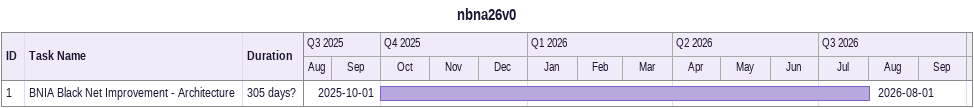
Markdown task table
nbna26v0

| ID | Task | Duration | Start | Finish |
|---|---|---|---|---|
| 1 | BNIA Black Net Improvement - Architecture | 305d? | 2025-10-01 | 2026-08-01 |
